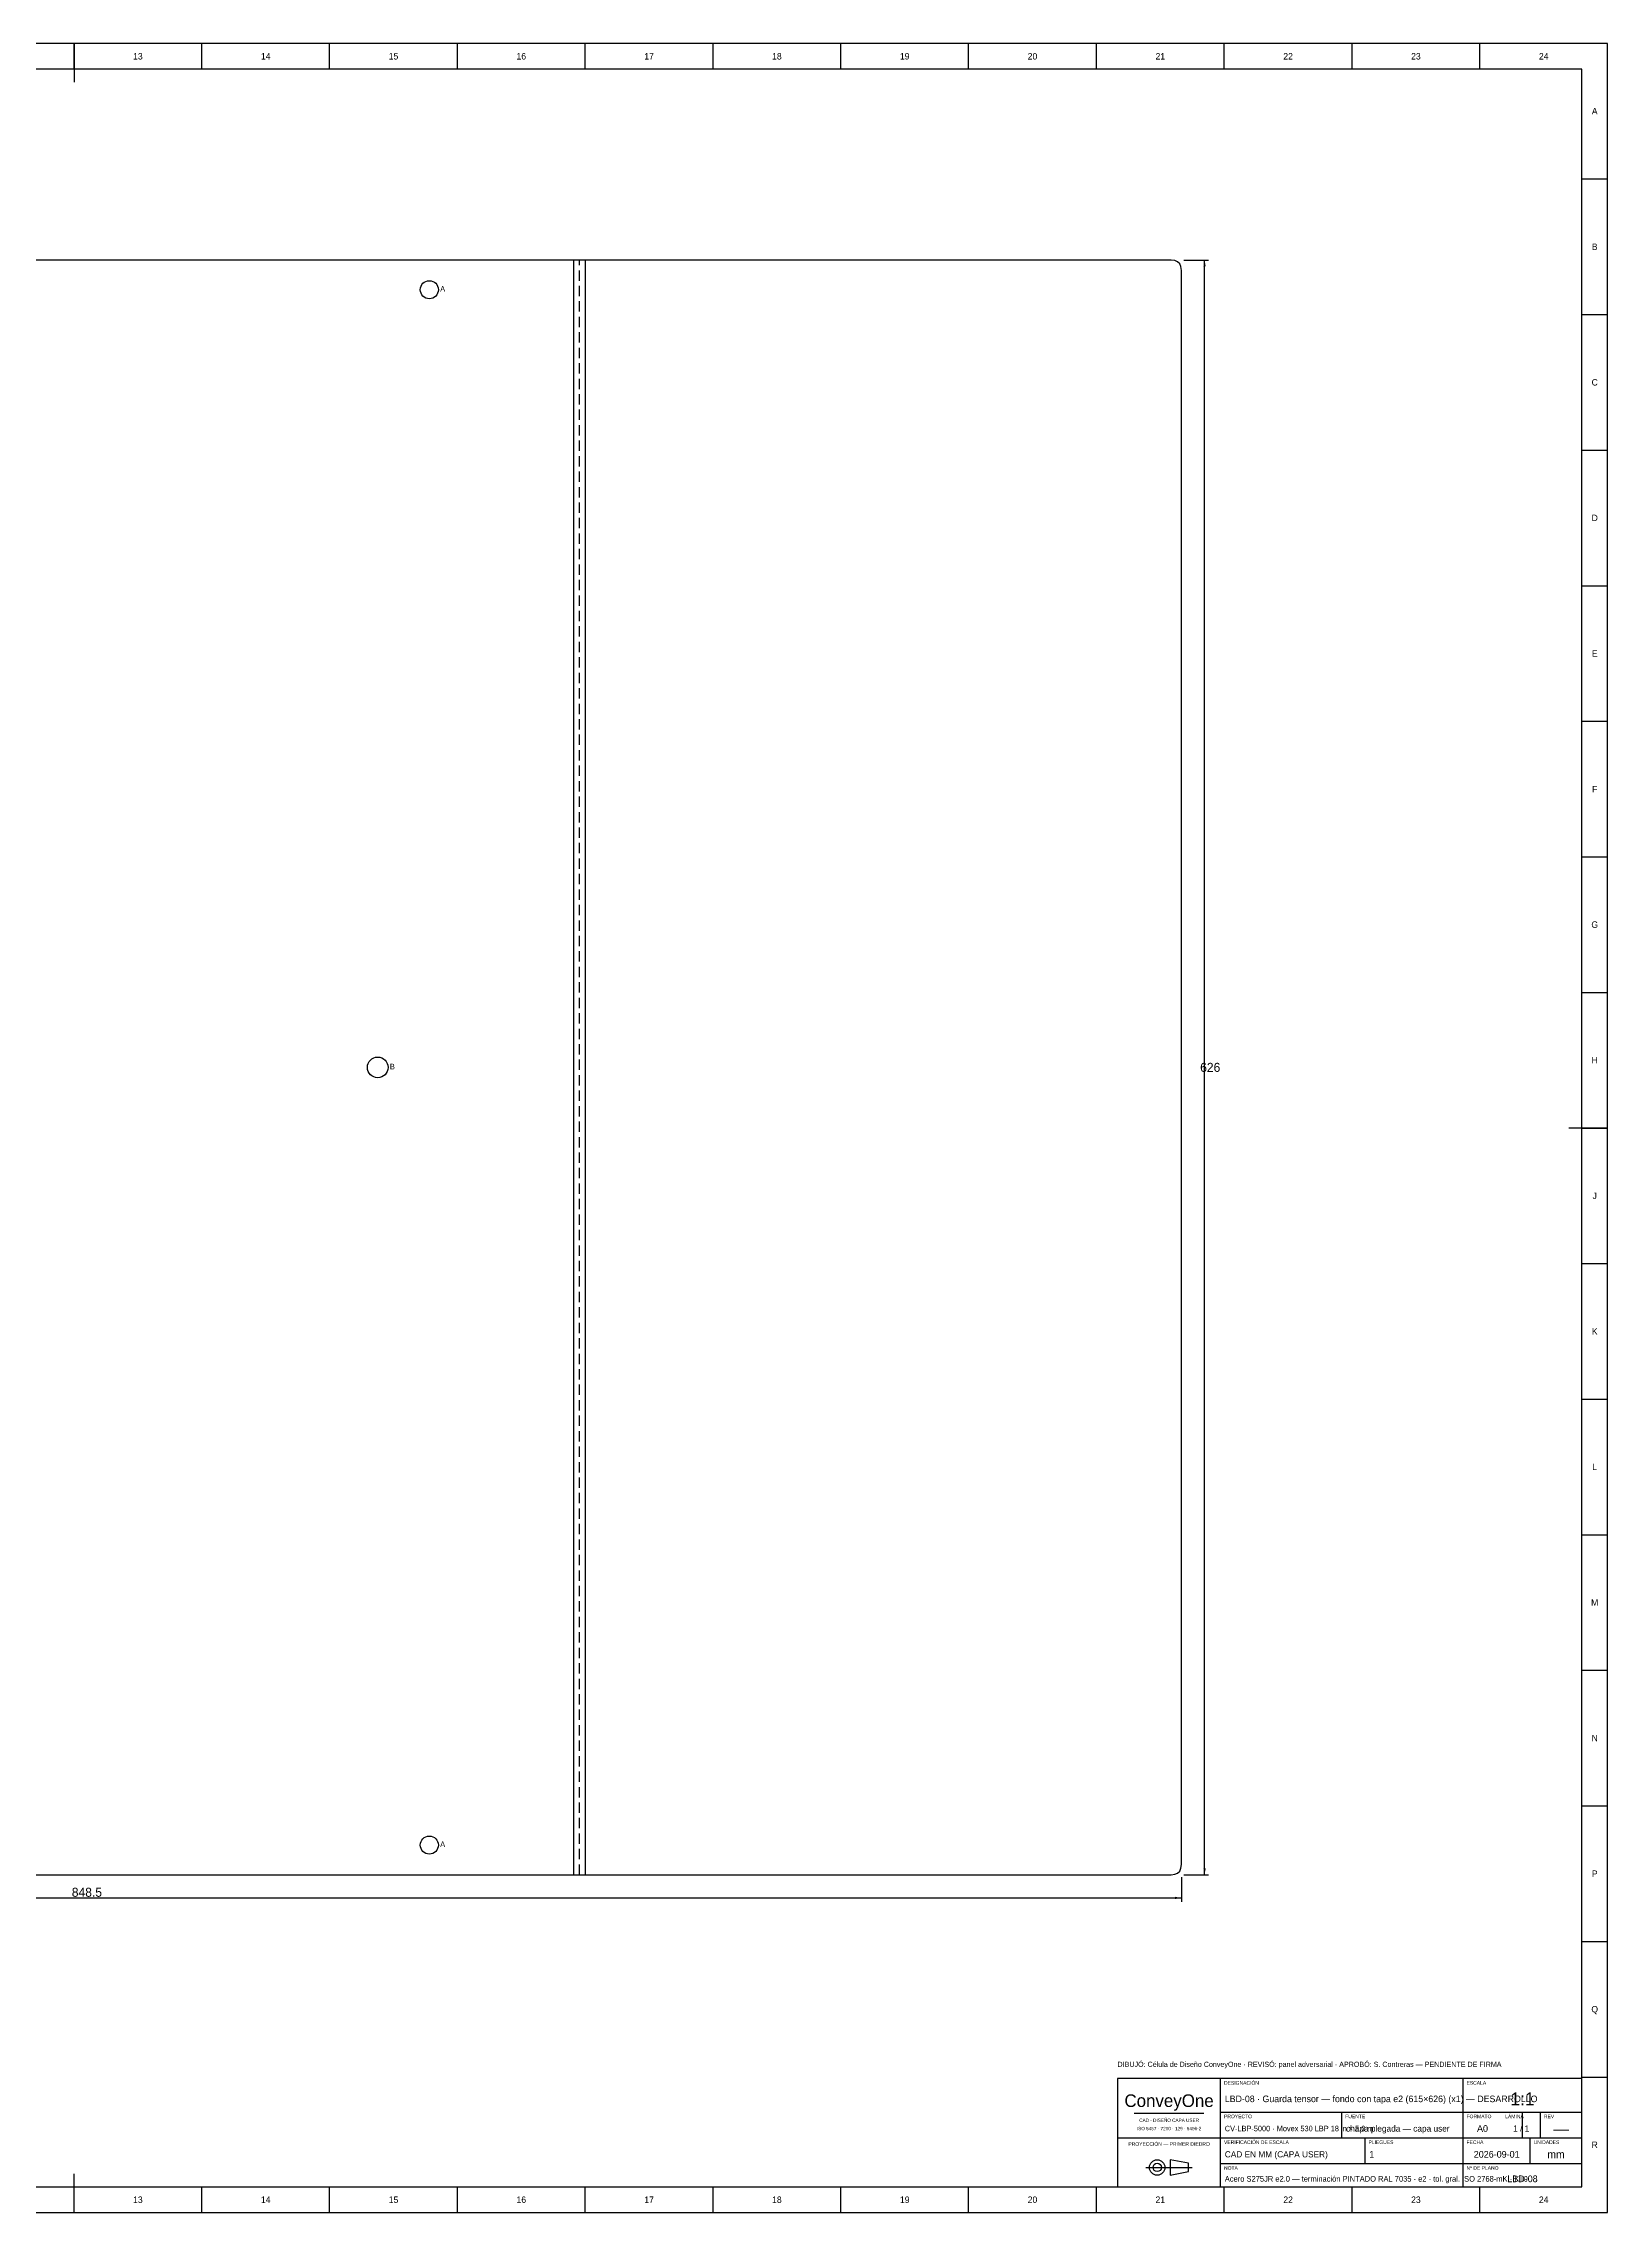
# Model space of a CAD drawing. Extents: x 0 to 1189, y 0 to 841.
# Drawn here: x 583 to 1189, y 0 to 841 of the extents above; entities that cross this region are included whole.
import ezdxf
from ezdxf.enums import TextEntityAlignment as Align

# ---------------------------------------------------------------- set-up
doc = ezdxf.new("R2010")
doc.units = 0
doc.linetypes.add('DASHED', pattern=[6, 4, -2])
for name, color, linetype in [('COTAS', 7, 'CONTINUOUS'), ('FINA', 7, 'CONTINUOUS'), ('NORMA', 7, 'CONTINUOUS'), ('PLIEGUE', 1, 'DASHED'), ('TEXTO', 7, 'CONTINUOUS'), ('VISIBLE', 7, 'CONTINUOUS')]:
    doc.layers.add(name, color=color, linetype=linetype)

msp = doc.modelspace()

# ---------------------------------------------------------------- linework, layer by layer
at = {"layer": 'COTAS'}
for p, q in [((1024.76, 757), (1034.26, 757)), ((1032.76, 131), (1032.76, 757)), ((1023.76, 130), (1023.76, 120.5)), ((1024.76, 131), (1034.26, 131)), ((175.24, 122), (1023.76, 122))]:
    msp.add_line(p, q, dxfattribs=at)
for points in [[(1032.76, 757), (1033.21, 754.5), (1032.31, 754.5)], [(1032.76, 131), (1033.21, 133.5), (1032.31, 133.5)], [(1023.76, 122), (1021.26, 122.45), (1021.26, 121.55)]]:
    msp.add_solid(points, dxfattribs=at)
at = {"layer": 'FINA'}
for p, q in [((1189, 841), (0, 841)), ((594.5, 831), (594.5, 841)), ((644.0417, 831), (644.0417, 841)), ((693.5833, 831), (693.5833, 841)), ((743.125, 831), (743.125, 841)), ((792.6667, 831), (792.6667, 841)), ((842.2083, 831), (842.2083, 841)), ((891.75, 831), (891.75, 841)), ((941.2917, 831), (941.2917, 841)), ((990.8333, 831), (990.8333, 841)), ((1040.375, 831), (1040.375, 841)), ((1089.9167, 831), (1089.9167, 841)), ((1139.4583, 831), (1139.4583, 841)), ((1189, 0), (1189, 841)), ((1179, 788.4375), (1189, 788.4375)), ((788.24, 131), (788.24, 757)), ((792.76, 131), (792.76, 757)), ((1179, 735.875), (1189, 735.875)), ((1179, 683.3125), (1189, 683.3125)), ((1179, 630.75), (1189, 630.75)), ((1179, 578.1875), (1189, 578.1875)), ((1179, 525.625), (1189, 525.625)), ((1179, 473.0625), (1189, 473.0625)), ((1179, 420.5), (1189, 420.5)), ((1179, 367.9375), (1189, 367.9375)), ((1179, 315.375), (1189, 315.375)), ((1179, 262.8125), (1189, 262.8125)), ((1179, 210.25), (1189, 210.25)), ((1179, 157.6875), (1189, 157.6875)), ((1179, 105.125), (1189, 105.125)), ((1179, 52.5625), (1189, 52.5625)), ((1005.5, 38.6), (1032.5, 38.6)), ((1039, 39), (1133, 39)), ((1086, 29), (1086, 39)), ((1133, 39), (1179, 39)), ((1156, 29), (1156, 39)), ((1163, 29), (1163, 39)), ((999, 29), (1039, 29)), ((1039, 29), (1133, 29)), ((1095, 19), (1095, 29)), ((1133, 29), (1179, 29)), ((1159, 19), (1159, 29)), ((1010.03, 17.5), (1027.97, 17.5)), ((1039, 19), (1133, 19)), ((1133, 19), (1179, 19)), ((594.5, 0), (594.5, 10)), ((644.0417, 0), (644.0417, 10)), ((693.5833, 0), (693.5833, 10)), ((743.125, 0), (743.125, 10)), ((792.6667, 0), (792.6667, 10)), ((842.2083, 0), (842.2083, 10)), ((891.75, 0), (891.75, 10)), ((941.2917, 0), (941.2917, 10)), ((990.8333, 0), (990.8333, 10)), ((1040.375, 0), (1040.375, 10)), ((1089.9167, 0), (1089.9167, 10)), ((1139.4583, 0), (1139.4583, 10)), ((0, 0), (1189, 0))]:
    msp.add_line(p, q, dxfattribs=at)
at = {"layer": 'NORMA'}
for p, q in [((594.5, 841), (594.5, 826)), ((1179, 831), (20, 831)), ((1179, 10), (1179, 831)), ((1189, 420.5), (1174, 420.5)), ((1179, 52), (999, 52)), ((999, 52), (999, 10)), ((1039, 10), (1039, 52)), ((1133, 10), (1133, 52)), ((1179, 10), (1179, 52)), ((20, 10), (1179, 10)), ((594.5, 0), (594.5, 15)), ((999, 10), (1179, 10))]:
    msp.add_line(p, q, dxfattribs=at)
at = {"layer": 'PLIEGUE'}
msp.add_line((790.5, 131), (790.5, 757), dxfattribs=at)
at = {"layer": 'TEXTO'}
for p, q in [((1026.59, 19.11), (1019.46, 20.49)), ((1019.46, 20.49), (1019.46, 14.51)), ((1026.59, 15.89), (1026.59, 19.11)), ((1019.46, 14.51), (1026.59, 15.89))]:
    msp.add_line(p, q, dxfattribs=at)
for radius in [2.99, 1.61]:
    msp.add_circle((1014.4, 17.5), radius, dxfattribs=at)
at = {"layer": 'VISIBLE'}
for p, q in [((1019.76, 757), (179.24, 757)), ((1021.2, 756.84), (1019.76, 757)), ((1022.32, 756.36), (1021.2, 756.84)), ((1023.12, 755.56), (1022.32, 756.36)), ((1023.6, 754.44), (1023.12, 755.56)), ((1023.76, 753), (1023.6, 754.44)), ((1023.76, 135), (1023.76, 753)), ((1023.6, 133.56), (1023.76, 135)), ((179.24, 131), (1019.76, 131)), ((1019.76, 131), (1021.2, 131.16)), ((1021.2, 131.16), (1022.32, 131.64)), ((1022.32, 131.64), (1023.12, 132.44)), ((1023.12, 132.44), (1023.6, 133.56))]:
    msp.add_line(p, q, dxfattribs=at)
for centre, radius in [((732.24, 745.5), 3.5), ((712.24, 444), 4), ((732.24, 142.5), 3.5)]:
    msp.add_circle(centre, radius, dxfattribs=at)

# ---------------------------------------------------------------- texts
at = {"layer": 'COTAS'}
for s, p in [('626', (1034.96, 444)), ('848.5', (599.5, 124.2))]:
    msp.add_text(s, height=3.5, dxfattribs=at).set_placement(p, align=Align.MIDDLE_CENTER)
at = {"layer": 'TEXTO'}
for s, height, p in [('13', 2.5, (619.2708, 836)), ('14', 2.5, (668.8125, 836)), ('15', 2.5, (718.3542, 836)), ('16', 2.5, (767.8958, 836)), ('17', 2.5, (817.4375, 836)), ('18', 2.5, (866.9792, 836)), ('19', 2.5, (916.5208, 836)), ('20', 2.5, (966.0625, 836)), ('21', 2.5, (1015.6042, 836)), ('22', 2.5, (1065.1458, 836)), ('23', 2.5, (1114.6875, 836)), ('24', 2.5, (1164.2292, 836)), ('A', 2.5, (1184, 814.7188)), ('B', 2.5, (1184, 762.1563)), ('C', 2.5, (1184, 709.5938)), ('D', 2.5, (1184, 657.0313)), ('E', 2.5, (1184, 604.4688)), ('F', 2.5, (1184, 551.9063)), ('G', 2.5, (1184, 499.3438)), ('H', 2.5, (1184, 446.7813)), ('J', 2.5, (1184, 394.2188)), ('K', 2.5, (1184, 341.6563)), ('L', 2.5, (1184, 289.0938)), ('M', 2.5, (1184, 236.5313)), ('N', 2.5, (1184, 183.9688)), ('P', 2.5, (1184, 131.4063)), ('Q', 2.5, (1184, 78.8438)), ('ConveyOne', 4.9, (1019, 43.4)), ('1:1', 5, (1156, 44.1)), ('CAD · DISEÑO CAPA USER', 1.3, (1019, 35.8)), ('A0', 2.6, (1140.5, 32.6)), ('1 / 1', 2.4, (1155.5, 32.6)), ('PROYECCIÓN — PRIMER DIEDRO', 1.4, (1019, 26.6)), ('ISO 5457 · 7200 · 129 · 5456-2', 1.3, (1019, 32.6)), ('—', 4.6, (1171, 32.6)), ('R', 2.5, (1184, 26.2813)), ('2026-09-01', 2.6, (1146, 22.6)), ('mm', 3, (1169, 22.6)), ('LBD-08', 2.6, (1156, 13.1)), ('13', 2.5, (619.2708, 5)), ('14', 2.5, (668.8125, 5)), ('15', 2.5, (718.3542, 5)), ('16', 2.5, (767.8958, 5)), ('17', 2.5, (817.4375, 5)), ('18', 2.5, (866.9792, 5)), ('19', 2.5, (916.5208, 5)), ('20', 2.5, (966.0625, 5)), ('21', 2.5, (1015.6042, 5)), ('22', 2.5, (1065.1458, 5)), ('23', 2.5, (1114.6875, 5)), ('24', 2.5, (1164.2292, 5))]:
    msp.add_text(s, height=height, dxfattribs=at).set_placement(p, align=Align.MIDDLE_CENTER)
for s, height, p in [('A', 2.2, (736.44, 744.7)), ('B', 2.2, (716.94, 443.2)), ('A', 2.2, (736.44, 141.7)), ('DIBUJÓ: Célula de Diseño ConveyOne · REVISÓ: panel adversarial · APROBÓ: S. Contreras — PENDIENTE DE FIRMA', 2, (999, 56.5)), ('DESIGNACIÓN', 1.4, (1040.3, 49.6)), ('ESCALA', 1.4, (1134.3, 49.6)), ('PROYECTO', 1.4, (1040.3, 36.6)), ('FUENTE', 1.4, (1087.3, 36.6)), ('FORMATO', 1.4, (1134.3, 36.6)), ('LÁMINA', 1.4, (1149.3, 36.6)), ('REV', 1.4, (1164.3, 36.6)), ('VERIFICACIÓN DE ESCALA', 1.4, (1040.3, 26.6)), ('PLIEGUES', 1.4, (1096.3, 26.6)), ('FECHA', 1.4, (1134.3, 26.6)), ('UNIDADES', 1.4, (1160.3, 26.6)), ('NOTA', 1.4, (1040.3, 16.6)), ('Nº DE PLANO', 1.4, (1134.3, 16.6))]:
    msp.add_text(s, height=height, dxfattribs=at).set_placement(p)
for s, height, p in [('LBD-08 · Guarda tensor — fondo con tapa e2 (615×626) (x1) — DESARROLLO', 2.5543, (1040.6, 44.1)), ('CV-LBP-5000 · Movex 530 LBP 18 in × 5.0 m', 2.1329, (1040.6, 32.6)), ('chapa plegada — capa user', 2.4, (1087.6, 32.6)), ('CAD EN MM (CAPA USER)', 2.4, (1040.6, 22.6)), ('1', 2.6, (1096.6, 22.6)), ('Acero S275JR e2.0 — terminación PINTADO RAL 7035 · e2 · tol. gral. ISO 2768-mK · K=0.…', 2.1785, (1040.6, 13.1))]:
    msp.add_text(s, height=height, dxfattribs=at).set_placement(p, align=Align.MIDDLE_LEFT)

doc.saveas('drawing.dxf')
